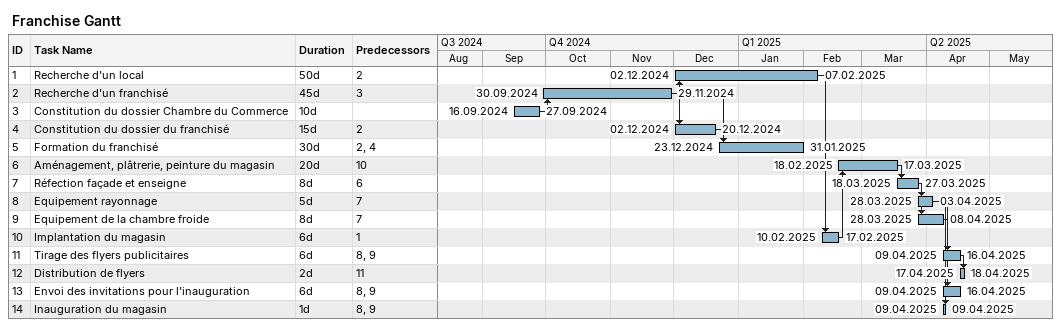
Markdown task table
Franchise Gantt

| ID | Task | Duration | Start | Finish | Predecessors |
|---|---|---|---|---|---|
| 1 | Recherche d'un local | 50d | 2024-12-02 | 2025-02-07 | 2 |
| 2 | Recherche d'un franchisé | 45d | 2024-09-30 | 2024-11-29 | 3 |
| 3 | Constitution du dossier Chambre du Commerce | 10d | 2024-09-16 | 2024-09-27 |  |
| 4 | Constitution du dossier du franchisé | 15d | 2024-12-02 | 2024-12-20 | 2 |
| 5 | Formation du franchisé | 30d | 2024-12-23 | 2025-01-31 | 2, 4 |
| 6 | Aménagement, plâtrerie, peinture du magasin | 20d | 2025-02-18 | 2025-03-17 | 10 |
| 7 | Réfection façade et enseigne | 8d | 2025-03-18 | 2025-03-27 | 6 |
| 8 | Equipement rayonnage | 5d | 2025-03-28 | 2025-04-03 | 7 |
| 9 | Equipement de la chambre froide | 8d | 2025-03-28 | 2025-04-08 | 7 |
| 10 | Implantation du magasin | 6d | 2025-02-10 | 2025-02-17 | 1 |
| 11 | Tirage des flyers publicitaires | 6d | 2025-04-09 | 2025-04-16 | 8, 9 |
| 12 | Distribution de flyers | 2d | 2025-04-17 | 2025-04-18 | 11 |
| 13 | Envoi des invitations pour l'inauguration | 6d | 2025-04-09 | 2025-04-16 | 8, 9 |
| 14 | Inauguration du magasin | 1d | 2025-04-09 | 2025-04-09 | 8, 9 |
